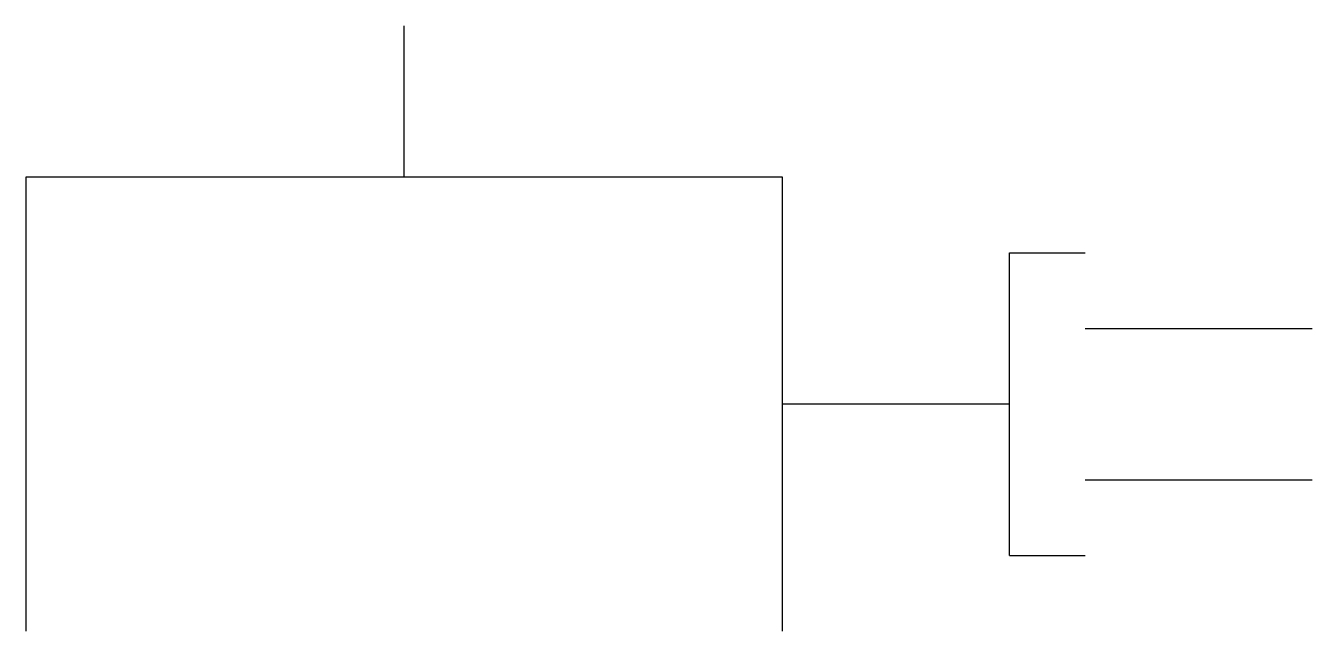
# Model space of a CAD drawing. Extents: x -17 to 0, y -3 to 5.
import ezdxf

# ---------------------------------------------------------------- set-up
doc = ezdxf.new("R2010")
doc.units = 0
doc.linetypes.add('DASHED', pattern=[0])
doc.layers.get('0').update_dxf_attribs({"linetype": 'CONTINUOUS'})

msp = doc.modelspace()

# ---------------------------------------------------------------- linework, layer by layer
at = {"color": 0, "linetype": 'CONTINUOUS'}
for p, q in [((-12, 3), (-12, 5)), ((-17, 3), (-17, -3)), ((-7, 3), (-17, 3)), ((-7, -3), (-7, 3))]:
    msp.add_line(p, q, dxfattribs=at)
at = {"color": 0}
for p, q in [((-4, -2), (-4, 2)), ((-4, 2), (-3, 2)), ((-3, 1), (0, 1)), ((-3, -1), (0, -1)), ((-4, -2), (-3, -2))]:
    msp.add_line(p, q, dxfattribs=at)
at = {"color": 0, "linetype": 'DASHED'}
msp.add_line((-4, 0), (-7, 0), dxfattribs=at)

doc.saveas('drawing.dxf')
